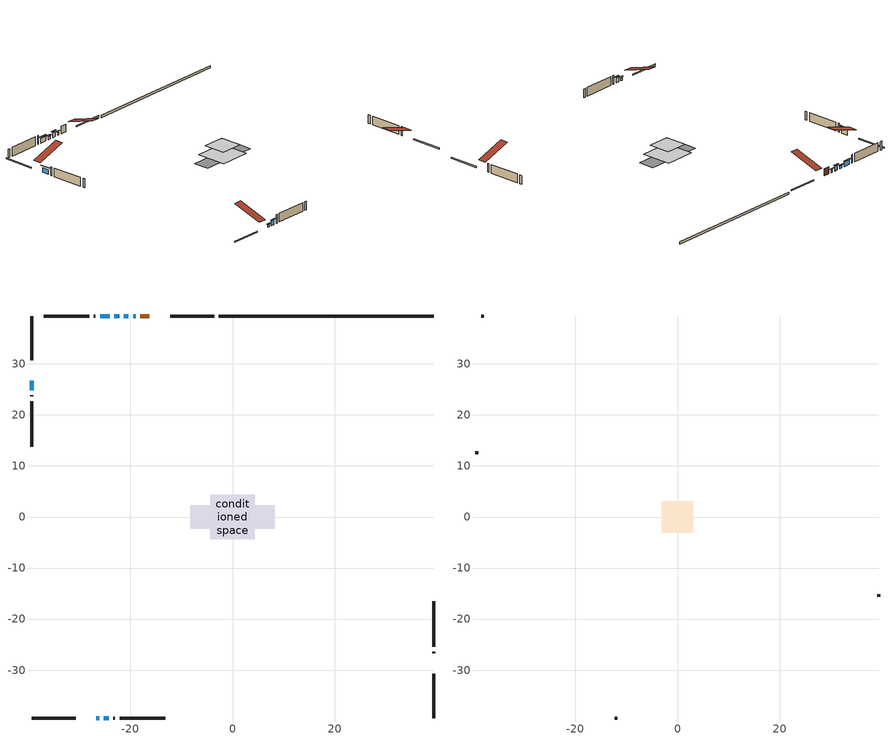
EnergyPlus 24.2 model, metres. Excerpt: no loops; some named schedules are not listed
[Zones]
conditioned space
 floor adiabatic (Floor3 construction): -4.34,-4.34 -4.34,4.34 4.34,4.34 4.34,-4.34 z0.61
 floor adiabatic (AdiabaticFloorConstruction): -4.34,-4.34 -4.34,4.34 4.34,4.34 4.34,-4.34 z0.61
 floor foundation (Slab1 construction): -8.23,-2.29 -8.23,2.29 8.23,2.29 8.23,-2.29 z0
 wall outside (RimJoist1 construction): -3.62,39.38 -12.24,39.38 / -39.38,-39.38 -30.75,-39.38 / -39.38,39.38 -39.38,30.75 / 39.38,-39.38 39.38,-30.75 z0.61:0.91
 wall outside (AdiabaticWallConstruction 1): -16.32,39.38 -18.03,39.38 z0.61:2.64
 wall outside (AdiabaticWallConstruction): -18.95,39.38 -19.47,39.38 z0.61:1.43; -20.39,39.38 -21.31,39.38 / -25.19,-39.38 -24.27,-39.38 z0.61:1.98; -22.23,39.38 -23.15,39.38 z0.61:1.37; -24.08,39.38 -25.93,39.38 / -39.38,26.67 -39.38,24.82 z0.61:1.91; -26.67,-39.38 -26.11,-39.38 z0.61:1.32
 wall outside (Wall1 construction): -26.86,39.38 -27.14,39.38 / -23.34,-39.38 -23.06,-39.38 / -39.38,23.89 -39.38,23.61 / 39.38,-26.67 39.38,-26.39 z0.61:3.05
 wall outside (Wall2 construction): -28.07,39.38 -36.98,39.38 / -22.13,-39.38 -13.22,-39.38 / -39.38,22.68 -39.38,13.77 / 39.38,-25.46 39.38,-16.55 z0.61:3.05
 wall foundation (FoundationWall1 construction): 39.38,39.38 -2.69,39.38 z0:0.61
 window (WindowConstruction 6): -18.95,39.38 -19.46,39.38 z0.61:1.42
 window (WindowConstruction): -20.39,39.38 -21.31,39.38 z0.61:1.98
 window (WindowConstruction 1): -22.24,39.38 -23.15,39.38 z0.61:1.37
 window (WindowConstruction 2): -24.08,39.38 -25.93,39.38 z0.61:1.91
 window (WindowConstruction 3): -26.67,-39.38 -26.11,-39.38 z0.61:1.32
 window (WindowConstruction 4): -25.19,-39.38 -24.27,-39.38 z0.61:1.98
 window (WindowConstruction 5): -39.38,26.67 -39.38,24.82 z0.61:1.91
 door (Door): -16.32,39.38 -18.03,39.38 z0.61:2.64
 ceiling adiabatic (AdiabaticFloorConstruction): 4.34,-4.34 4.34,4.34 -4.34,4.34 -4.34,-4.34 z0.61
attic - vented
 floor to conditioned space (Floor1 construction Reversed): -3.12,-3.12 -3.12,3.12 3.12,3.12 3.12,-3.12 z3.05
 floor to conditioned space (Floor2 construction Reversed): -3.02,-3.02 -3.02,3.02 3.02,3.02 3.02,-3.02 z3.05
 wall outside (Wall3 construction): -37.91,39.38 -38.45,39.38 / -12.29,-39.38 -11.76,-39.38 / -39.38,12.84 -39.38,12.3 / 39.38,-15.62 39.38,-15.09 z0.61:3.05
 roof outside (Roof1 construction): -15.39,39.38,3.05 -15.39,30.94,5.86 -13.17,30.94,5.86 -13.17,39.38,3.05; -27.6,-39.38,3.05 -27.6,-30.94,5.86 -29.82,-30.94,5.86 -29.82,-39.38,3.05; -39.38,27.6,3.05 -30.94,27.6,5.86 -30.94,29.82,5.86 -39.38,29.82,3.05; 39.38,-27.6,3.05 30.94,-27.6,5.86 30.94,-29.82,5.86 39.38,-29.82,3.05
shading: -19.76,39.38 -18.66,39.38 -18.66,39.53 -19.76,39.53 z1.72; -21.61,39.38 -20.09,39.38 -20.09,39.67 -21.61,39.67 z2.28; -23.45,39.38 -21.94,39.38 -21.94,39.67 -23.45,39.67 z1.67; -26.23,39.38 -23.78,39.38 -23.78,39.67 -26.23,39.67 z2.2; -25.82,-39.38 -26.97,-39.38 -26.97,-39.67 -25.82,-39.67 z1.62; -23.97,-39.38 -25.48,-39.38 -25.48,-39.67 -23.97,-39.67 z2.28; -39.38,24.21 -39.38,27.28 -39.53,27.28 -39.53,24.21 z2.51
[Building]
Building 1: Terrain=Suburbs
[Site:Location]
Sydney AP_NS: Latitude {deg}=46.16; Longitude {deg}=-60.05; Time Zone {hr}=-4; Elevation {m}=62; Keep Site Location Information=Yes
[Site:GroundTemperature:Shallow]
2.62187, 0.93492, 0.799824, 1.60037, 4.8141, 8.01286, 10.786, 12.5427, 12.692, 11.2632, 8.56075, 5.46011
[Site:WaterMainsTemperature]
Calculation Method=Schedule; Temperature Schedule=mains temperature schedule
[Material] Roughness=Rough; Thermal Absorptance=0.9
Name | Thickness {m} | Conductivity {W/m-K} | Density {kg/m3} | Specific Heat {J/kg-K} | Solar Absorptance | Visible Absorptance
asphalt or fiberglass shingles | 0.00635 | 0.162714 | 1121.4 | 1465.45 | 0.4 | 0.4
ceiling loosefill ins | 0.254 | 0.0480833 | 16.02 | 1046.75 | 0.7 | 0.7
ceiling loosefill ins 1 | 0.0846667 | 0.0480833 | 16.02 | 1046.75 | 0.7 | 0.7
ceiling stud and cavity | 0.1397 | 0.163245 | 65.682 | 1177.47 | 0.7 | 0.7
ceiling stud and cavity 1 | 0.1397 | 0.0946744 | 65.682 | 1177.47 | 0.7 | 0.7
concrete 4.0 in. | 0.1016 | 1.803125 | 2242.8 | 837.4 | 0.7 | 0.7
concrete 8.0 in. | 0.2032 | 1.803125 | 2242.8 | 837.4 | 0.7 | 0.7
door material | 0.04445 | 0.053851 | 512.64 | 1214.23 | 0.7 | 0.7
exterior vertical ins | 0.00497452 | 0.029427 | 32.04 | 1214.23 | 0.7 | 0.7
floor covering | 0.0127 | 0.0433444 | 54.468 | 1339.84 | 0.6 | 0.6
floor rigid ins | 0.103632 | 0.029427 | 32.04 | 1214.23 | 0.7 | 0.7
floor rigid ins 1; wall rigid ins 1 | 0.512978 | 0.029427 | 32.04 | 1214.23 | 0.7 | 0.7
floor stud and cavity | 0.1397 | 0.357542 | 92.3553 | 1139.71 | 0.7 | 0.7
floor stud and cavity 1 | 0.1397 | 1.75129 | 37.0049 | 1207.88 | 0.7 | 0.7
furniture material conditioned space 1 | 0.1524 | 0.115458 | 640.8 | 1214.23 | 0.6 | 0.6
gypsum board | 0.0127 | 0.160291 | 801 | 837.4 | 0.6 | 0.6
gypsum board 1 | 0.0127 | 0.160291 | 801 | 837.4 | 0.7 | 0.7
osb sheathing 0.5 in. | 0.0127 | 0.115458 | 512.64 | 1214.23 | 0.7 | 0.7
osb sheathing 0.75 in. | 0.01905 | 0.115458 | 512.64 | 1214.23 | 0.7 | 0.7
osb sheathing 2.0 in. | 0.0508 | 0.115458 | 512.64 | 1214.23 | 0.7 | 0.7
rim joist rigid ins; wall rigid ins | 0.051816 | 0.029427 | 32.04 | 1214.23 | 0.7 | 0.7
rim joist stud and cavity | 0.0508 | 0.0462651 | 125.044 | 1163.47 | 0.6 | 0.6
wall stud and cavity | 0.1397 | 0.0821308 | 139.0536 | 1170.24 | 0.7 | 0.7
wall stud and cavity 1 | 0.1397 | 0.1959 | 139.0536 | 1170.24 | 0.7 | 0.7
wall stud and cavity 2 | 0.0889 | 6.1454 | 50.32683 | 1063.81 | 0.6 | 0.6
wall stud and cavity 3 | 0.0889 | 0.380278 | 52.3479 | 1209.89 | 0.7 | 0.7
wall stud and cavity 4 | 0.0889 | 0.391764 | 83.0341 | 1211.67 | 0.7 | 0.7
wood siding | 0.0254 | 0.102417 | 544.68 | 1172.36 | 0.4 | 0.4
wood siding 1 | 0.00254 | 0.102417 | 544.68 | 1172.36 | 0.4 | 0.4
wood siding 2; wood siding 3; wood siding 4 | 0.0254 | 0.102417 | 544.68 | 1172.36 | 0.7 | 0.7
[WindowMaterial:SimpleGlazingSystem]
Name | U-Factor {W/m2-K} | Solar Heat Gain Coefficient
WindowMaterial | 2.78165 | 0.55
WindowMaterial 1 | 2.76973 | 0.49
WindowMaterial 2 | 2.79017 | 0.61
WindowMaterial 3 | 2.75326 | 0.41
WindowMaterial 4 | 2.74929 | 0.58
[Construction]
AdiabaticFloorConstruction: floor stud and cavity 1, floor rigid ins 1, osb sheathing 0.75 in., floor covering
AdiabaticWallConstruction: wood siding 3, wall rigid ins 1, wall stud and cavity 3, gypsum board
AdiabaticWallConstruction 1: wood siding 4, wall rigid ins 1, wall stud and cavity 3, gypsum board
Door: door material
Floor1 construction Reversed: gypsum board, ceiling stud and cavity, ceiling loosefill ins
Floor2 construction Reversed: gypsum board, ceiling stud and cavity 1, ceiling loosefill ins 1
Floor3 construction: floor stud and cavity, floor rigid ins, osb sheathing 0.75 in., floor covering
FoundationWall1 construction: concrete 8.0 in., gypsum board 1
furniture construction conditioned space 1: furniture material conditioned space 1
PartitionWallConstruction: gypsum board, wall stud and cavity 4, gypsum board
RimJoist1 construction: wood siding 2, rim joist rigid ins, osb sheathing 2.0 in., rim joist stud and cavity
Roof1 construction: asphalt or fiberglass shingles
Slab1 construction: concrete 4.0 in.
Wall1 construction: wood siding, osb sheathing 0.5 in., wall stud and cavity, gypsum board
Wall2 construction: wood siding, wall rigid ins, osb sheathing 0.5 in., wall stud and cavity 1, gypsum board
Wall3 construction: wood siding 1, wall stud and cavity 2
WindowConstruction; WindowConstruction 4: WindowMaterial
WindowConstruction 1: WindowMaterial 1
WindowConstruction 2; WindowConstruction 5: WindowMaterial 2
WindowConstruction 3: WindowMaterial 3
WindowConstruction 6: WindowMaterial 4
[Zone] Multiplier=1; Part of Total Floor Area=Yes
Name | Volume {m3}
attic - vented | 34.603
conditioned space | 183.3
[Space]
Name | Zone | Volume {m3}
attic - vented 1 | attic - vented | 34.603
conditioned space 1 | conditioned space | 183.3
[ZoneInfiltration:EffectiveLeakageArea]
infil attic - vented 1: Zone or Space=attic - vented 1; Schedule=Always On Discrete; Effective Air Leakage Area {cm2}=2666.12; Stack Coefficient=0.000365139; Wind Coefficient=1.29107e-05
[ZoneMixing]
whole house fan mix: Zone or Space=attic - vented; Schedule=Always On Continuous; Design Flow Rate Calculation Method=Flow/Zone; Design Flow Rate {m3/s}=0; Source Zone or Space=conditioned space
[SurfaceProperty:ExposedFoundationPerimeter]
Slab1: Exposed Perimeter Calculation Method=TotalExposedPerimeter; Total Exposed Perimeter {m}=42.062
[InternalMass] Zone or ZoneList=conditioned space; Space or SpaceList=conditioned space 1
Name | Construction | Surface Area {m2}
furniture mass conditioned space 1 | furniture construction conditioned space 1 | 90.3199
partition wall mass | PartitionWallConstruction | 150.55
[Lights]
interior lighting: Zone or ZoneList or Space or SpaceList=conditioned space 1; Schedule=interior lighting schedule; Design Level Calculation Method=LightingLevel; Lighting Level {W}=343.2; Return Air Fraction=0; Fraction Radiant=0.6; Fraction Visible=0.2; Fraction Replaceable=1
[People]
occupants: Zone or ZoneList or Space or SpaceList=conditioned space 1; Number of People Schedule=occupants schedule; Number of People Calculation Method=People; Number of People=3; Fraction Radiant=0.314171; Sensible Heat Fraction=0.56303; Activity Level Schedule=occupants activity schedule; Carbon Dioxide Generation Rate {m3/s-W}=0; Enable ASHRAE 55 Comfort Warnings=No; Mean Radiant Temperature Calculation Type=EnclosureAveraged
[ElectricEquipment] Zone or ZoneList or Space or SpaceList=conditioned space 1; Design Level Calculation Method=EquipmentLevel
Name | Schedule | Design Level {W} | Fraction Latent | Fraction Radiant | Fraction Lost
clothes dryer | clothes dryer schedule | 140.772 | 0.015 | 0.081 | 0.85
clothes washer | clothes washer schedule | 32.1985 | 0.03 | 0.162 | 0.7
cooking range | cooking range schedule | 215.147 | 0.08 | 0.432 | 0.2
dishwasher | dishwasher schedule | 66.8632 | 0.3 | 0.18 | 0.4
fridge | fridge schedule | 72.9452 | 0 | 0.6 | 0
mech vent bath fan 0 | mech vent bath fan 0 schedule | 50.2 | 0 | 0 | 1
mech vent house fan | mech vent house fan schedule | 19.9167 | 0 | 0 | 0.5
mech vent house fan cfis | mech vent house fan cfis schedule | 0 | 0 | 0 | 0
misc plug loads | misc plug loads schedule | 494.7 | 0.045 | 0.513 | 0.1
whole house fan | Always On Discrete | 0 | 0 | 0 | 1
[OtherEquipment] Zone or ZoneList or Space or SpaceList=conditioned space 1; Design Level Calculation Method=EquipmentLevel
Name | Fuel Type | Schedule | Design Level {W} | Fraction Latent | Fraction Radiant | Fraction Lost
clothes dryer 1 | Electricity | clothes dryer schedule | 0 | 0.015 | 0.081 | 0.85
cooking range 1 | Electricity | cooking range schedule | 0 | 0.08 | 0.432 | 0.2
general water use latent | None | general water use schedule | 62.594 | 1 | 0 | 0
general water use sensible | None | general water use schedule | -61.6891 | 0 | 0.6 | 0
mech vent house fan latent load | None | Always On Discrete | 0 | 1 | 0 | 0
mech vent house fan sensible load | None | Always On Discrete | 0 | 0 | 0 | 0
water heater energy adjustment1 | Electricity | Always On Discrete | 0.01 | 0 | 0 | 1
[ZoneInfiltration:DesignFlowRate] Zone or ZoneList or Space or SpaceList=conditioned space 1; Schedule=Always On Discrete; Design Flow Rate Calculation Method=Flow/Zone; Design Flow Rate {m3/s}=0
infil flow; natural vent flow; whole house fan flow
[ZoneControl:Thermostat]
conditioned space Thermostat: Zone or ZoneList=conditioned space; Control Type Schedule=conditioned space Thermostat Schedule; Control 1=conditioned space temperature setpoint; Temperature Difference Between Cutout And Setpoint {deltaC}=0
[ZoneHVAC:Baseboard:Convective:Electric]
electric baseboard: Availability Schedule=Always On Discrete; Heating Design Capacity {W}=9139.42; Efficiency=1
[Zone equipment]
conditioned space: electric baseboard
[Foundation:Kiva]
Foundation Kiva 1: Initial Indoor Air Temperature {C}=18; Wall Height Above Grade {m}=0.609996; Wall Depth Below Slab {m}=0.2032; Custom Block Material Name 1=exterior vertical ins; Custom Block Depth 1 {m}=0.609996; Custom Block X Position 1 {m}=0.2159; Custom Block Z Position 1 {m}=0
[Foundation:Kiva:Settings]
Soil Conductivity {W/m-K}=0.849921; Soil Density {kg/m3}=1842.3; Soil Specific Heat {J/kg-K}=418.7; Ground Solar Absorptivity=0.9; Ground Thermal Absorptivity=0.9; Ground Surface Roughness {m}=0.03; Far-Field Width {m}=40; Deep-Ground Boundary Condition=ZeroFlux; Deep-Ground Depth {m}=40; Minimum Cell Dimension {m}=0.2; Maximum Cell Growth Coefficient=3; Simulation Timestep=Timestep
[Exterior:Lights]
exterior lighting: Schedule=exterior lighting schedule; Design Level {W}=75.6
[EnergyManagementSystem:GlobalVariable]
infil_program_Qfan
infil_program_Qinf
natural_vent_program_Qnv
natural_vent_program_Qwhf
[EnergyManagementSystem:Sensor]
Name | Output:Variable or Output:Meter Index Key | Output:Variable or Output:Meter
airflow_gain | infil flow | Infiltration Sensible Heat Gain Energy
airflow_gain_1 | natural vent flow | Infiltration Sensible Heat Gain Energy
airflow_gain_2 | whole house fan flow | Infiltration Sensible Heat Gain Energy
airflow_loss | infil flow | Infiltration Sensible Heat Loss Energy
airflow_loss_1 | natural vent flow | Infiltration Sensible Heat Loss Energy
airflow_loss_2 | whole house fan flow | Infiltration Sensible Heat Loss Energy
clg_load_cond |  | Cooling:EnergyTransfer:Zone:CONDITIONED SPACE
clg_sp_s; clg_sp_s_1 | cooling setpoint | Schedule Value
clothes_dryer_exhaust_0_sch_s | clothes dryer exhaust 0 schedule | Schedule Value
conditioned_space_clg_unmet_s | conditioned space | Zone Cooling Setpoint Not Met Time
conditioned_space_htg_unmet_s | conditioned space | Zone Heating Setpoint Not Met Time
cool_season | cooling season schedule | Schedule Value
fridge_tin_s | conditioned space | Zone Mean Air Temperature
htg_load_cond |  | Heating:EnergyTransfer:Zone:CONDITIONED SPACE
htg_sp_s; htg_sp_s_1 | heating setpoint | Schedule Value
ig_ee_conv | clothes dryer | Electric Equipment Convective Heating Energy
ig_ee_conv_2 | cooking range | Electric Equipment Convective Heating Energy
ig_ee_conv_4 | fridge | Electric Equipment Convective Heating Energy
ig_ee_conv_5 | misc plug loads | Electric Equipment Convective Heating Energy
ig_ee_conv_6 | whole house fan | Electric Equipment Convective Heating Energy
ig_ee_rad | clothes dryer | Electric Equipment Radiant Heating Energy
ig_ee_rad_2 | cooking range | Electric Equipment Radiant Heating Energy
ig_ee_rad_4 | fridge | Electric Equipment Radiant Heating Energy
ig_ee_rad_5 | misc plug loads | Electric Equipment Radiant Heating Energy
ig_ee_rad_6 | whole house fan | Electric Equipment Radiant Heating Energy
ig_lgt_conv | interior lighting | Lights Convective Heating Energy
ig_lgt_rad | interior lighting | Lights Radiant Heating Energy
ig_lgt_vis | interior lighting | Lights Visible Radiation Heating Energy
ig_oe_conv | clothes dryer 1 | Other Equipment Convective Heating Energy
ig_oe_conv_1 | cooking range 1 | Other Equipment Convective Heating Energy
ig_oe_conv_2 | general water use latent | Other Equipment Convective Heating Energy
ig_oe_conv_3 | general water use sensible | Other Equipment Convective Heating Energy
ig_oe_conv_4 | water heater energy adjustment1 | Other Equipment Convective Heating Energy
ig_oe_rad | clothes dryer 1 | Other Equipment Radiant Heating Energy
ig_oe_rad_1 | cooking range 1 | Other Equipment Radiant Heating Energy
ig_oe_rad_2 | general water use latent | Other Equipment Radiant Heating Energy
ig_oe_rad_3 | general water use sensible | Other Equipment Radiant Heating Energy
ig_oe_rad_4 | water heater energy adjustment1 | Other Equipment Radiant Heating Energy
ig_ppl_conv | occupants | People Convective Heating Energy
ig_ppl_rad | occupants | People Radiant Heating Energy
im_conv | furniture mass conditioned space 1 | Surface Inside Face Convection Heat Gain Energy
im_conv_1 | partition wall mass | Surface Inside Face Convection Heat Gain Energy
im_ig | furniture mass conditioned space 1 | Surface Inside Face Internal Gains Radiation Heat Gain Energy
im_ig_1 | partition wall mass | Surface Inside Face Internal Gains Radiation Heat Gain Energy
im_lgt | furniture mass conditioned space 1 | Surface Inside Face Lights Radiation Heat Gain Energy
im_lgt_1 | partition wall mass | Surface Inside Face Lights Radiation Heat Gain Energy
im_sol | furniture mass conditioned space 1 | Surface Inside Face Solar Radiation Heat Gain Energy
im_sol_1 | partition wall mass | Surface Inside Face Solar Radiation Heat Gain Energy
im_surf | furniture mass conditioned space 1 | Surface Inside Face Net Surface Thermal Radiation Heat Gain Energy
im_surf_1 | partition wall mass | Surface Inside Face Net Surface Thermal Radiation Heat Gain Energy
mech_vent_bath_fan_0_sch_s | mech vent bath fan 0 schedule | Schedule Value
mv_conv | mech vent bath fan 0 | Electric Equipment Convective Heating Energy
mv_conv_1 | mech vent house fan | Electric Equipment Convective Heating Energy
mv_conv_2 | mech vent house fan cfis | Electric Equipment Convective Heating Energy
mv_conv_3 | mech vent house fan latent load | Other Equipment Convective Heating Energy
mv_conv_4 | mech vent house fan sensible load | Other Equipment Convective Heating Energy
mv_rad | mech vent bath fan 0 | Electric Equipment Radiant Heating Energy
mv_rad_1 | mech vent house fan | Electric Equipment Radiant Heating Energy
mv_rad_2 | mech vent house fan cfis | Electric Equipment Radiant Heating Energy
mv_rad_3 | mech vent house fan latent load | Other Equipment Radiant Heating Energy
mv_rad_4 | mech vent house fan sensible load | Other Equipment Radiant Heating Energy
natural_vent_s | natural vent schedule | Schedule Value
out_pb_s |  | Site Outdoor Air Barometric Pressure
out_wt_s |  | Site Outdoor Air Humidity Ratio
site_vw_s |  | Site Wind Speed
ss_back_out | Window1 | Surface Window Shortwave from Zone Back Out Window Heat Transfer Rate
ss_back_out_1 | Window2 | Surface Window Shortwave from Zone Back Out Window Heat Transfer Rate
ss_back_out_2 | Window3 | Surface Window Shortwave from Zone Back Out Window Heat Transfer Rate
ss_back_out_3 | Window4 | Surface Window Shortwave from Zone Back Out Window Heat Transfer Rate
ss_back_out_4 | Window5 | Surface Window Shortwave from Zone Back Out Window Heat Transfer Rate
ss_back_out_5 | Window6 | Surface Window Shortwave from Zone Back Out Window Heat Transfer Rate
ss_back_out_6 | Window7 | Surface Window Shortwave from Zone Back Out Window Heat Transfer Rate
ss_conv | Door1 | Surface Inside Face Convection Heat Gain Energy
ss_conv_1 | Window1 | Surface Inside Face Convection Heat Gain Energy
ss_conv_2 | Window2 | Surface Inside Face Convection Heat Gain Energy
ss_conv_3 | Window3 | Surface Inside Face Convection Heat Gain Energy
ss_conv_4 | Window4 | Surface Inside Face Convection Heat Gain Energy
ss_conv_5 | Window5 | Surface Inside Face Convection Heat Gain Energy
ss_conv_6 | Window6 | Surface Inside Face Convection Heat Gain Energy
ss_conv_7 | Window7 | Surface Inside Face Convection Heat Gain Energy
ss_ig | Door1 | Surface Inside Face Internal Gains Radiation Heat Gain Energy
ss_ig_1 | Window1 | Surface Inside Face Internal Gains Radiation Heat Gain Energy
ss_ig_2 | Window2 | Surface Inside Face Internal Gains Radiation Heat Gain Energy
ss_ig_3 | Window3 | Surface Inside Face Internal Gains Radiation Heat Gain Energy
ss_ig_4 | Window4 | Surface Inside Face Internal Gains Radiation Heat Gain Energy
ss_ig_5 | Window5 | Surface Inside Face Internal Gains Radiation Heat Gain Energy
ss_ig_6 | Window6 | Surface Inside Face Internal Gains Radiation Heat Gain Energy
ss_ig_7 | Window7 | Surface Inside Face Internal Gains Radiation Heat Gain Energy
ss_lgt | Door1 | Surface Inside Face Lights Radiation Heat Gain Energy
ss_sol | Door1 | Surface Inside Face Solar Radiation Heat Gain Energy
ss_surf | Door1 | Surface Inside Face Net Surface Thermal Radiation Heat Gain Energy
ss_surf_1 | Window1 | Surface Inside Face Net Surface Thermal Radiation Heat Gain Energy
ss_surf_2 | Window2 | Surface Inside Face Net Surface Thermal Radiation Heat Gain Energy
ss_surf_3 | Window3 | Surface Inside Face Net Surface Thermal Radiation Heat Gain Energy
ss_surf_4 | Window4 | Surface Inside Face Net Surface Thermal Radiation Heat Gain Energy
ss_surf_5 | Window5 | Surface Inside Face Net Surface Thermal Radiation Heat Gain Energy
ss_surf_6 | Window6 | Surface Inside Face Net Surface Thermal Radiation Heat Gain Energy
ss_surf_7 | Window7 | Surface Inside Face Net Surface Thermal Radiation Heat Gain Energy
ss_trans_in | Window1 | Surface Window Transmitted Solar Radiation Rate
ss_trans_in_1 | Window2 | Surface Window Transmitted Solar Radiation Rate
ss_trans_in_2 | Window3 | Surface Window Transmitted Solar Radiation Rate
ss_trans_in_3 | Window4 | Surface Window Transmitted Solar Radiation Rate
ss_trans_in_4 | Window5 | Surface Window Transmitted Solar Radiation Rate
ss_trans_in_5 | Window6 | Surface Window Transmitted Solar Radiation Rate
ss_trans_in_6 | Window7 | Surface Window Transmitted Solar Radiation Rate
ss_trans_out | Window1 | Surface Inside Face Initial Transmitted Diffuse Transmitted Out Window Solar Radiation Rate
ss_trans_out_1 | Window2 | Surface Inside Face Initial Transmitted Diffuse Transmitted Out Window Solar Radiation Rate
ss_trans_out_2 | Window3 | Surface Inside Face Initial Transmitted Diffuse Transmitted Out Window Solar Radiation Rate
ss_trans_out_3 | Window4 | Surface Inside Face Initial Transmitted Diffuse Transmitted Out Window Solar Radiation Rate
ss_trans_out_4 | Window5 | Surface Inside Face Initial Transmitted Diffuse Transmitted Out Window Solar Radiation Rate
ss_trans_out_5 | Window6 | Surface Inside Face Initial Transmitted Diffuse Transmitted Out Window Solar Radiation Rate
ss_trans_out_6 | Window7 | Surface Inside Face Initial Transmitted Diffuse Transmitted Out Window Solar Radiation Rate
s_conv | Floor1 | Surface Inside Face Convection Heat Gain Energy
s_conv_1 | Floor2 | Surface Inside Face Convection Heat Gain Energy
s_conv_10 | Slab1 | Surface Inside Face Convection Heat Gain Energy
s_conv_11 | Wall1:0 | Surface Inside Face Convection Heat Gain Energy
s_conv_12 | Wall1:180 | Surface Inside Face Convection Heat Gain Energy
s_conv_13 | Wall1:270 | Surface Inside Face Convection Heat Gain Energy
s_conv_14 | Wall1:90 | Surface Inside Face Convection Heat Gain Energy
s_conv_15 | Wall2:0 | Surface Inside Face Convection Heat Gain Energy
s_conv_16 | Wall2:180 | Surface Inside Face Convection Heat Gain Energy
s_conv_17 | Wall2:270 | Surface Inside Face Convection Heat Gain Energy
s_conv_18 | Wall2:90 | Surface Inside Face Convection Heat Gain Energy
s_conv_2 | Floor3 | Surface Inside Face Convection Heat Gain Energy
s_conv_3 | FoundationWall1 | Surface Inside Face Convection Heat Gain Energy
s_conv_4 | inferred conditioned ceiling | Surface Inside Face Convection Heat Gain Energy
s_conv_5 | inferred conditioned floor | Surface Inside Face Convection Heat Gain Energy
s_conv_6 | RimJoist1:0 | Surface Inside Face Convection Heat Gain Energy
s_conv_7 | RimJoist1:180 | Surface Inside Face Convection Heat Gain Energy
s_conv_8 | RimJoist1:270 | Surface Inside Face Convection Heat Gain Energy
s_conv_9 | RimJoist1:90 | Surface Inside Face Convection Heat Gain Energy
s_ig | Floor1 | Surface Inside Face Internal Gains Radiation Heat Gain Energy
s_ig_1 | Floor2 | Surface Inside Face Internal Gains Radiation Heat Gain Energy
s_ig_10 | Slab1 | Surface Inside Face Internal Gains Radiation Heat Gain Energy
s_ig_11 | Wall1:0 | Surface Inside Face Internal Gains Radiation Heat Gain Energy
s_ig_12 | Wall1:180 | Surface Inside Face Internal Gains Radiation Heat Gain Energy
s_ig_13 | Wall1:270 | Surface Inside Face Internal Gains Radiation Heat Gain Energy
s_ig_14 | Wall1:90 | Surface Inside Face Internal Gains Radiation Heat Gain Energy
s_ig_15 | Wall2:0 | Surface Inside Face Internal Gains Radiation Heat Gain Energy
s_ig_16 | Wall2:180 | Surface Inside Face Internal Gains Radiation Heat Gain Energy
s_ig_17 | Wall2:270 | Surface Inside Face Internal Gains Radiation Heat Gain Energy
s_ig_18 | Wall2:90 | Surface Inside Face Internal Gains Radiation Heat Gain Energy
s_ig_2 | Floor3 | Surface Inside Face Internal Gains Radiation Heat Gain Energy
s_ig_3 | FoundationWall1 | Surface Inside Face Internal Gains Radiation Heat Gain Energy
s_ig_4 | inferred conditioned ceiling | Surface Inside Face Internal Gains Radiation Heat Gain Energy
s_ig_5 | inferred conditioned floor | Surface Inside Face Internal Gains Radiation Heat Gain Energy
s_ig_6 | RimJoist1:0 | Surface Inside Face Internal Gains Radiation Heat Gain Energy
s_ig_7 | RimJoist1:180 | Surface Inside Face Internal Gains Radiation Heat Gain Energy
s_ig_8 | RimJoist1:270 | Surface Inside Face Internal Gains Radiation Heat Gain Energy
s_ig_9 | RimJoist1:90 | Surface Inside Face Internal Gains Radiation Heat Gain Energy
s_lgt | Floor1 | Surface Inside Face Lights Radiation Heat Gain Energy
